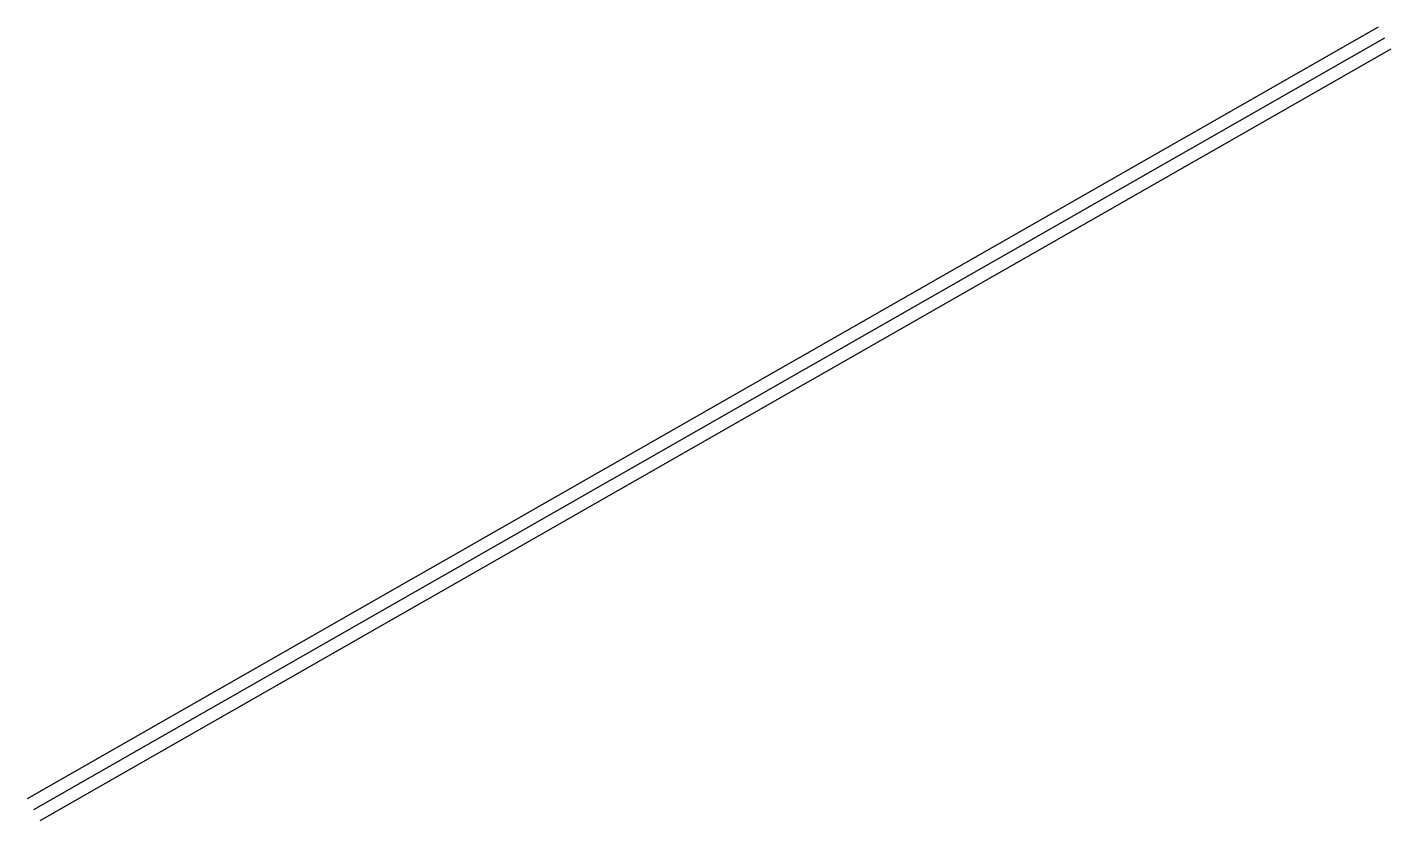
# Model space of a CAD drawing. Units: millimetres at full size, sheet at 1:100. Extents: x -15700 to 16741, y -12934 to 5954.
import ezdxf

# ---------------------------------------------------------------- set-up
doc = ezdxf.new("R2010")
doc.units = ezdxf.units.MM
doc.header["$LTSCALE"] = 100
doc.layers.add('0-0', color=7, linetype='Continuous')

msp = doc.modelspace()

# ---------------------------------------------------------------- linework, layer by layer
at = {"layer": '0-0'}
for p, q in [((16443, 5954.4), (-15699.9, -12413)), ((16443, 5954.4), (-15699.9, -12413)), ((16443, 5954.4), (-15699.9, -12413)), ((16591.8, 5693.9), (-15551, -12673.5)), ((16591.8, 5693.9), (-15551, -12673.5)), ((16591.8, 5693.9), (-15551, -12673.5)), ((16740.7, 5433.4), (-15402.2, -12933.9)), ((16740.7, 5433.4), (-15402.2, -12933.9)), ((16740.7, 5433.4), (-15402.2, -12933.9))]:
    msp.add_line(p, q, dxfattribs=at)

doc.saveas('drawing.dxf')
